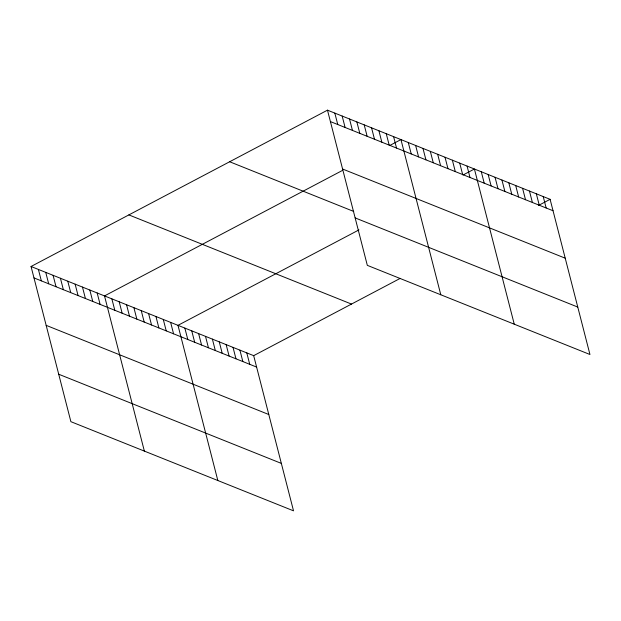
<?xml version="1.0" encoding="UTF-8"?>
<svg xmlns="http://www.w3.org/2000/svg" width="621" height="621" viewBox="0 0 621 621"><rect width="100%" height="100%" fill="white"/><g stroke="black" fill="none" stroke-linecap="round" stroke-linejoin="round"><path stroke-width="0.93" d="M31.05 266.494L253.679 355.654L293.523 510.835L70.895 421.675L31.05 266.494L327.477 110.165L550.105 199.325L589.95 354.506L367.322 265.346L327.477 110.165M342.256 170.542L104.514 295.914L144.359 451.094M389.53 145.609L400.949 139.585L440.786 294.765M358.954 229.902L177.986 325.342L217.831 480.522M463.002 175.029L474.413 169.013L514.258 324.193M253.679 355.654L400.211 278.379M538.694 205.349L550.105 199.325M330.411 121.584L553.039 210.744M342.59 169.021L565.219 258.189M229.654 161.755L353.737 211.45M355.142 217.901L577.771 307.069M128.873 214.905L351.502 304.073M33.984 277.913L256.613 367.073M46.164 325.35L268.792 414.517M58.716 374.23L281.344 463.398M543.228 196.57L546.154 207.988M536.342 193.814L539.276 205.233M529.465 191.058L532.391 202.477M522.579 188.303L525.513 199.721M515.702 185.547L518.636 196.966M508.816 182.791L511.751 194.21M501.939 180.036L504.873 191.454M495.053 177.28L497.988 188.699M488.176 174.524L491.11 185.943M481.291 171.769L484.225 183.187M467.07 166.071L469.996 177.49M459.719 163.129L462.653 174.548M452.375 160.187L455.302 171.606M445.024 157.245L447.958 168.664M437.681 154.303L440.607 165.714M430.33 151.361L433.264 162.772M422.986 148.419L425.921 159.83M415.635 145.477L418.57 156.888M408.292 142.527L411.226 153.946M393.598 136.643L396.532 148.062M386.254 133.701L389.181 145.12M378.903 130.759L381.837 142.178M371.56 127.817L374.486 139.236M364.209 124.875L367.143 136.294M356.865 121.933L359.8 133.352M349.514 118.991L352.449 130.41M342.171 116.049L345.105 127.468M334.828 113.107L337.754 124.526M246.801 352.899L249.727 364.317M239.916 350.143L242.85 361.562M233.038 347.387L235.964 358.806M226.153 344.632L229.087 356.05M219.275 341.876L222.202 353.295M212.39 339.12L215.324 350.539M205.512 336.365L208.439 347.783M198.627 333.609L201.561 345.028M191.749 330.853L194.676 342.272M184.864 328.098L187.798 339.516M170.635 322.4L173.57 333.819M163.292 319.458L166.226 330.877M155.949 316.516L158.875 327.935M148.598 313.574L151.532 324.993M141.254 310.632L144.181 322.051M133.903 307.69L136.837 319.101M126.56 304.748L129.486 316.159M119.209 301.806L122.143 313.217M111.865 298.856L114.8 310.275M97.171 292.972L100.105 304.391M89.828 290.03L92.754 301.449M82.477 287.088L85.411 298.507M75.133 284.146L78.06 295.565M67.782 281.204L70.716 292.623M60.439 278.262L63.365 289.681M53.088 275.32L56.022 286.739M45.744 272.378L48.679 283.797M38.393 269.436L41.328 280.855"/></g></svg>
